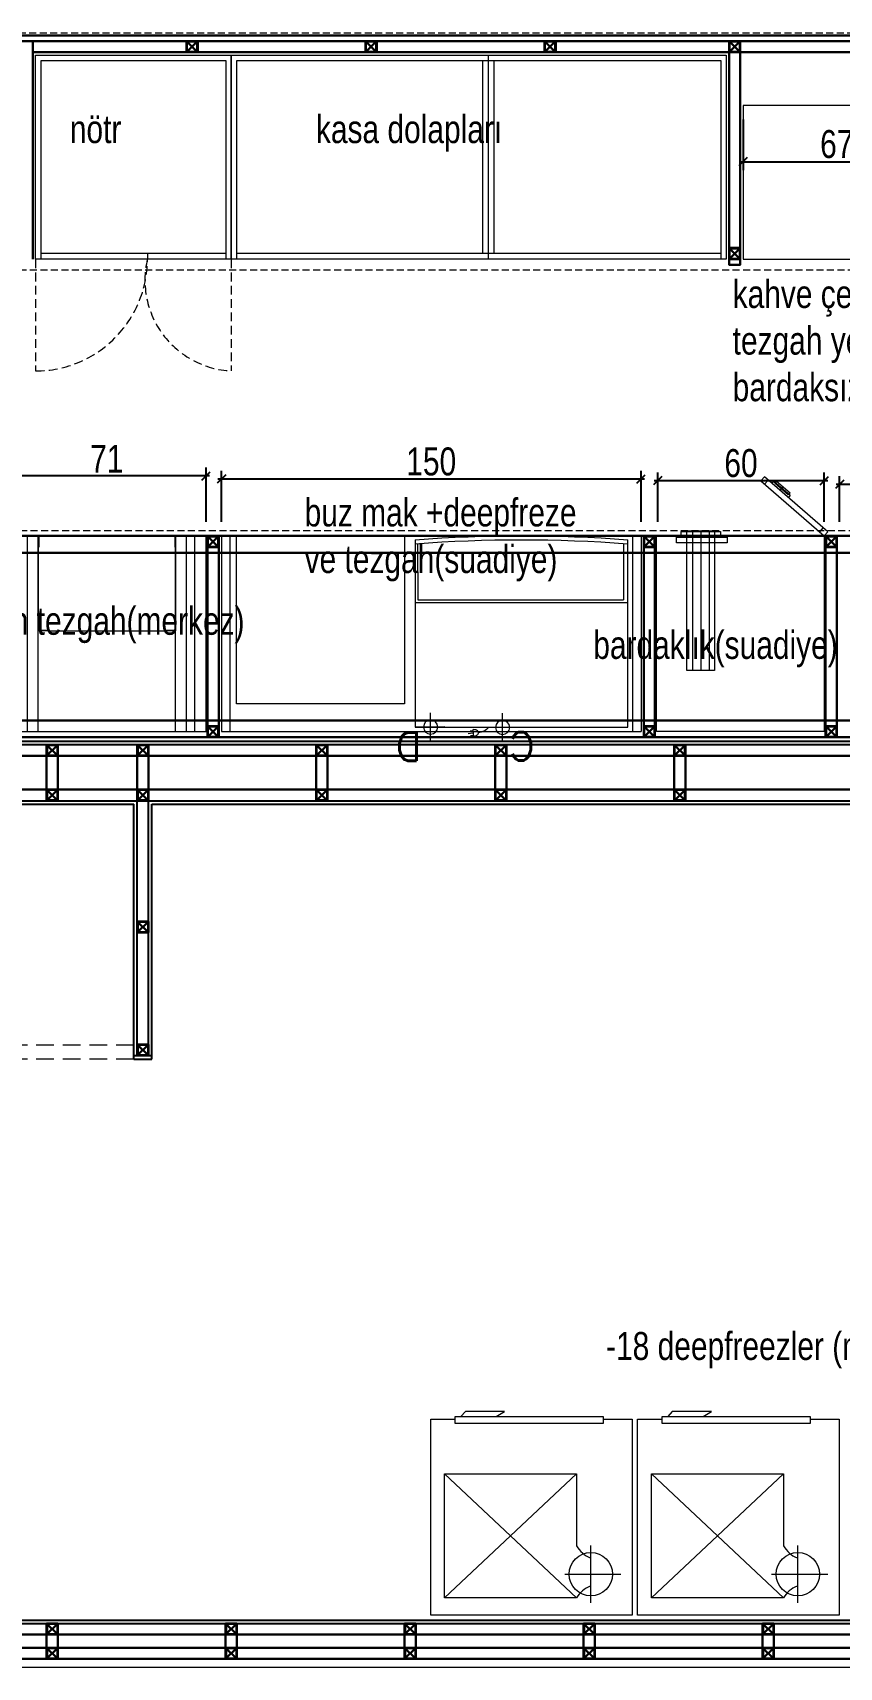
# Model space of a CAD drawing. Header units: millimetres. Extents: x -8661 to -6074, y -6678 to -5257.
# Drawn here: x -7933 to -7645, y -6678 to -6093 of the extents above; entities that cross this region are included whole.
import ezdxf

# ---------------------------------------------------------------- set-up
doc = ezdxf.new("R2010")
doc.units = ezdxf.units.MM
doc.linetypes.add('__HIDDEN__', pattern=[0.375, 0.25, -0.125])
doc.linetypes.add('HIDDEN', pattern=[9.525, 6.35, -3.175])
for name, color, linetype, lineweight in [('ahsapkesit', 26, 'Continuous', 20), ('ahşap kesit', 30, 'Continuous', 30), ('alansınır', 251, 'Continuous', 18), ('alcıpan', 14, 'Continuous', 25), ('KP', 167, 'Continuous', 30), ('mermer', 140, '__HIDDEN__', 20), ('mutfakyazı', 7, 'Continuous', 20), ('mutfakölçü', 251, 'Continuous', 20), ('sınır', 251, 'Continuous', 20), ('t_tarama', 252, 'Continuous', 15), ('tarama', 253, 'Continuous', 9), ('tezgahekipman', 146, 'Continuous', 20)]:
    doc.layers.add(name, color=color, linetype=linetype, lineweight=lineweight)
doc.styles.add('ATU', font='GOTHIC.TTF', dxfattribs={"width": 0.8})
doc.styles.add('SIMPLEX', font='SIMPLEX.shx')
doc.styles.add('UBN', font='GOTHIC.TTF', dxfattribs={"width": 0.8})
doc.dimstyles.new('U_DIM_1_50', dxfattribs={"dimtxt": 10, "dimasz": 3, "dimexe": 3, "dimexo": 5, "dimgap": 1, "dimtad": 1, "dimdec": 0, "dimrnd": 0.5, "dimzin": 11, "dimtxsty": 'ATU', "dimblk": 'OBLIQUE', "dimcen": 1.5, "dimdle": 1.25, "dimclrd": 251, "dimclre": 251, "dimclrt": 1, "dimadec": 0, "dimazin": 0, "dimtfac": 1.25, "dimtdec": 0, "dimtix": 1, "dimtofl": 0, "dimtmove": 1, "dimatfit": 3, "dimldrblk": 'OBLIQUE', "dimfxl": 5, "dimtolj": 1, "dimtzin": 0, "dimarcsym": 0})

# ---------------------------------------------------------------- blocks, each defined once
blk = doc.blocks.new('sınır')
at = {"layer": 'alansınır'}
blk.add_line((0, -1320.2, 0), (2400, -1320.2, 0), dxfattribs=at)
blk = doc.blocks.new('alçıpanplan')
at = {"layer": 'alcıpan'}
for p, q in [((1071.3, 328.18, 0), (127.8, 328.18, 0)), ((1070.1, 326.98, 0), (126.6, 326.98, 0)), ((319.78, 306.98, 0), (412.18, 306.98, 0)), ((320.98, 305.78, 0), (410.98, 305.78, 0)), ((410.98, 214.58, 0), (410.98, 305.78, 0)), ((412.18, 215.78, 0), (412.18, 306.98, 0)), ((416.18, 306.98, 0), (1066.1, 306.98, 0)), ((416.18, 215.78, 0), (416.18, 306.98, 0)), ((417.38, 305.78, 0), (1064.9, 305.78, 0)), ((417.38, 214.58, 0), (417.38, 305.78, 0)), ((410.98, 215.78, 0), (417.38, 215.78, 0)), ((410.98, 214.58, 0), (417.38, 214.58, 0)), ((319.78, 12.7, 0), (958.9, 12.7, 0)), ((320.98, 13.9, 0), (958.9, 13.9, 0))]:
    blk.add_line(p, q, dxfattribs=at)
at = {"layer": 'KP'}
for p, q in [((379.78, 322.98, 0), (383.78, 326.98, 0)), ((383.78, 322.98, 0), (379.78, 326.98, 0)), ((412.18, 322.98, 0), (416.18, 326.98, 0)), ((416.18, 322.98, 0), (412.18, 326.98, 0)), ((476.18, 322.98, 0), (480.18, 326.98, 0)), ((480.18, 322.98, 0), (476.18, 326.98, 0)), ((540.18, 322.98, 0), (544.18, 326.98, 0)), ((544.18, 322.98, 0), (540.18, 326.98, 0)), ((604.18, 322.98, 0), (608.18, 326.98, 0)), ((608.18, 322.98, 0), (604.18, 326.98, 0)), ((379.78, 306.98, 0), (383.78, 310.98, 0)), ((383.78, 306.98, 0), (379.78, 310.98, 0)), ((412.18, 306.98, 0), (416.18, 310.98, 0)), ((416.18, 306.98, 0), (412.18, 310.98, 0)), ((476.18, 306.98, 0), (480.18, 310.98, 0)), ((480.18, 306.98, 0), (476.18, 310.98, 0)), ((540.18, 306.98, 0), (544.18, 310.98, 0)), ((544.18, 306.98, 0), (540.18, 310.98, 0)), ((604.18, 306.98, 0), (608.18, 310.98, 0)), ((608.18, 306.98, 0), (604.18, 310.98, 0)), ((412.18, 259.78, 0), (416.18, 263.78, 0)), ((416.18, 259.78, 0), (412.18, 263.78, 0)), ((412.18, 215.78, 0), (416.18, 219.78, 0)), ((416.18, 215.78, 0), (412.18, 219.78, 0)), ((379.78, 8.7, 0), (383.78, 12.7, 0)), ((383.78, 8.7, 0), (379.78, 12.7, 0)), ((443.78, 8.7, 0), (447.78, 12.7, 0)), ((447.78, 8.7, 0), (443.78, 12.7, 0)), ((507.78, 8.7, 0), (511.78, 12.7, 0)), ((511.78, 8.7, 0), (507.78, 12.7, 0)), ((571.78, 8.7, 0), (575.78, 12.7, 0)), ((575.78, 8.7, 0), (571.78, 12.7, 0)), ((635.78, 8.7, 0), (639.78, 12.7, 0)), ((639.78, 8.7, 0), (635.78, 12.7, 0)), ((379.78, 0, 0), (383.78, 4, 0)), ((383.78, 0, 0), (379.78, 4, 0)), ((443.78, 0, 0), (447.78, 4, 0)), ((447.78, 0, 0), (443.78, 4, 0)), ((507.78, 0, 0), (511.78, 4, 0)), ((511.78, 0, 0), (507.78, 4, 0)), ((571.78, 0, 0), (575.78, 4, 0)), ((575.78, 0, 0), (571.78, 4, 0)), ((635.78, 0, 0), (639.78, 4, 0)), ((639.78, 0, 0), (635.78, 4, 0)), ((298.66, 0, 0), (958.9, 0, 0))]:
    blk.add_line(p, q, dxfattribs=at)
at = {"layer": 'KP', "elevation": 0}
for points in [[(379.78, 310.98), (319.78, 310.98), (319.78, 322.98), (379.78, 322.98)], [(383.78, 322.98), (379.78, 322.98), (379.78, 326.98), (383.78, 326.98)], [(383.63, 323.13), (379.93, 323.13), (379.93, 326.83), (383.63, 326.83)], [(412.18, 310.98), (383.78, 310.98), (383.78, 322.98), (412.18, 322.98)], [(416.18, 322.98), (412.18, 322.98), (412.18, 326.98), (416.18, 326.98)], [(416.03, 323.13), (412.33, 323.13), (412.33, 326.83), (416.03, 326.83)], [(476.18, 310.98), (416.18, 310.98), (416.18, 322.98), (476.18, 322.98)], [(480.18, 322.98), (476.18, 322.98), (476.18, 326.98), (480.18, 326.98)], [(480.03, 323.13), (476.33, 323.13), (476.33, 326.83), (480.03, 326.83)], [(540.18, 310.98), (480.18, 310.98), (480.18, 322.98), (540.18, 322.98)], [(544.18, 322.98), (540.18, 322.98), (540.18, 326.98), (544.18, 326.98)], [(544.03, 323.13), (540.33, 323.13), (540.33, 326.83), (544.03, 326.83)], [(604.18, 310.98), (544.18, 310.98), (544.18, 322.98), (604.18, 322.98)], [(608.18, 322.98), (604.18, 322.98), (604.18, 326.98), (608.18, 326.98)], [(608.03, 323.13), (604.33, 323.13), (604.33, 326.83), (608.03, 326.83)], [(668.18, 322.98), (608.18, 322.98), (608.18, 310.98), (668.18, 310.98)], [(383.78, 306.98), (379.78, 306.98), (379.78, 310.98), (383.78, 310.98)], [(383.63, 307.13), (379.93, 307.13), (379.93, 310.83), (383.63, 310.83)], [(416.18, 306.98), (412.18, 306.98), (412.18, 310.98), (416.18, 310.98)], [(416.03, 307.13), (412.33, 307.13), (412.33, 310.83), (416.03, 310.83)], [(480.18, 306.98), (476.18, 306.98), (476.18, 310.98), (480.18, 310.98)], [(480.03, 307.13), (476.33, 307.13), (476.33, 310.83), (480.03, 310.83)], [(544.18, 306.98), (540.18, 306.98), (540.18, 310.98), (544.18, 310.98)], [(544.03, 307.13), (540.33, 307.13), (540.33, 310.83), (544.03, 310.83)], [(608.18, 306.98), (604.18, 306.98), (604.18, 310.98), (608.18, 310.98)], [(608.03, 307.13), (604.33, 307.13), (604.33, 310.83), (608.03, 310.83)], [(416.18, 259.78), (412.18, 259.78), (412.18, 263.78), (416.18, 263.78)], [(416.03, 259.93), (412.33, 259.93), (412.33, 263.63), (416.03, 263.63)], [(416.18, 215.78), (412.18, 215.78), (412.18, 219.78), (416.18, 219.78)], [(416.03, 215.93), (412.33, 215.93), (412.33, 219.63), (416.03, 219.63)], [(383.78, 8.7), (379.78, 8.7), (379.78, 12.7), (383.78, 12.7)], [(383.63, 8.85), (379.93, 8.85), (379.93, 12.55), (383.63, 12.55)], [(447.78, 8.7), (443.78, 8.7), (443.78, 12.7), (447.78, 12.7)], [(447.63, 8.85), (443.93, 8.85), (443.93, 12.55), (447.63, 12.55)], [(511.78, 8.7), (507.78, 8.7), (507.78, 12.7), (511.78, 12.7)], [(511.63, 8.85), (507.93, 8.85), (507.93, 12.55), (511.63, 12.55)], [(575.78, 8.7), (571.78, 8.7), (571.78, 12.7), (575.78, 12.7)], [(575.63, 8.85), (571.93, 8.85), (571.93, 12.55), (575.63, 12.55)], [(639.78, 8.7), (635.78, 8.7), (635.78, 12.7), (639.78, 12.7)], [(639.63, 8.85), (635.93, 8.85), (635.93, 12.55), (639.63, 12.55)], [(319.78, 4), (379.78, 4), (379.78, 8.7), (319.78, 8.7)], [(383.78, 4), (443.78, 4), (443.78, 8.7), (383.78, 8.7)], [(447.78, 4), (507.78, 4), (507.78, 8.7), (447.78, 8.7)], [(511.78, 4), (571.78, 4), (571.78, 8.7), (511.78, 8.7)], [(575.78, 4), (635.78, 4), (635.78, 8.7), (575.78, 8.7)], [(639.78, 4), (699.78, 4), (699.78, 8.7), (639.78, 8.7)], [(383.78, 0), (379.78, 0), (379.78, 4), (383.78, 4)], [(383.63, 0.15), (379.93, 0.15), (379.93, 3.85), (383.63, 3.85)], [(447.78, 0), (443.78, 0), (443.78, 4), (447.78, 4)], [(447.63, 0.15), (443.93, 0.15), (443.93, 3.85), (447.63, 3.85)], [(511.78, 0), (507.78, 0), (507.78, 4), (511.78, 4)], [(511.63, 0.15), (507.93, 0.15), (507.93, 3.85), (511.63, 3.85)], [(575.78, 0), (571.78, 0), (571.78, 4), (575.78, 4)], [(575.63, 0.15), (571.93, 0.15), (571.93, 3.85), (575.63, 3.85)], [(639.78, 0), (635.78, 0), (635.78, 4), (639.78, 4)], [(639.63, 0.15), (635.93, 0.15), (635.93, 3.85), (639.63, 3.85)]]:
    blk.add_lwpolyline(points, close=True, dxfattribs=at)
at = {"layer": 'tarama', "linetype": 'HIDDEN'}
for p, q in [((410.98, 219.58, 0), (320.98, 219.58, 0)), ((410.98, 214.58, 0), (320.98, 214.58, 0))]:
    blk.add_line(p, q, dxfattribs=at)
blk = doc.blocks.new('buz makinası')
for p, q in [((1.46, 65.66), (1.46, 45.49)), ((75.12, 65.62), (75.06, 45.49)), ((0.13, 44.43), (76, 44.43)), ((75.06, 45.49), (1.46, 45.49)), ((44.75, -5.21), (44.78, 4.95)), ((65.41, 0.01), (75.68, 0)), ((70.48, -5.08), (70.51, 5.08)), ((55.41, -0.96), (55.15, -3.34)), ((55.19, -3.01), (56.2, -3.12)), ((55.28, -2.19), (57.08, -2.38)), ((55.36, -1.37), (56.37, -1.48))]:
    blk.add_line(p, q)
blk.add_lwpolyline([(76, 67), (76, 0), (0, 0), (0, 67)])
blk.add_lwpolyline([(55.15, -3.34, -0.063324), (54.4, -3.16, -0.07639), (53.84, -2.85, -0.107132), (53.46, -2.39, -0.14755), (53.37, -1.95, -0.14755), (53.55, -1.54, -0.107132), (54.02, -1.17, -0.07639), (54.64, -0.98, -0.063324), (55.41, -0.96, -0.063324)], format="xyb")
for centre in [(44.76, -0.13), (70.49, 0)]:
    blk.add_circle(centre, 2.54)
for centre, radius, start, end in [((38, -432.82), 501.26, 85.65228, 94.34772), ((38, -432.82), 499.82, 85.63971, 94.34772), ((53.43, 2.53), 4.47, 216.68752, 269.2772)]:
    blk.add_arc(centre, radius, start, end)
at = {"style": 'SIMPLEX', "text_generation_flag": 4}
for s, p in [('C', (33.38, -1.81)), ('D', (73.77, -1.98))]:
    blk.add_text(s, height=10.16, rotation=359.8355, dxfattribs=at).set_placement(p)
blk = doc.blocks.new('kademeli tezgah')
for p, q in [((3, -70, 0), (3, 0, 0)), ((153, 0, 0), (3, 0, 0)), ((6, -70, 0), (6, 0, 0)), ((150, -70, 0), (150, 0, 0)), ((153, -70, 0), (153, 0, 0)), ((153, -70, 0), (3, -70, 0))]:
    blk.add_line(p, q)
at = {"extrusion": (-1.28212e-09, 2.13547e-09, 1), "elevation": 0}
blk.add_lwpolyline([(147.62, -10), (147.62, -70), (87.62, -70), (87.62, -10)], close=True, dxfattribs=at)
at = {"extrusion": (1.28208e-09, -2.13547e-09, -1), "zscale": -1, "rotation": 180.0000002670029}
blk.add_blockref('buz makinası', (-7.74, -1.65, 0), dxfattribs=at)
blk = doc.blocks.new('bardakotomatı')
at = {"ltscale": 50}
for p, q in [((71.84, 47.12, -44.64), (21.83, 47.12, -44.64)), ((71.83, 44.12, -13.41), (21.83, 44.12, -13.41)), ((71.84, 41.11, -45.28), (21.83, 41.11, -45.28)), ((89.98, 20, 56.12), (88.47, 21.31, 0)), ((73.02, 0.42, 56.12), (71.51, 1.73, 71))]:
    blk.add_line(p, q, dxfattribs=at)
blk.add_lwpolyline([(70, 60), (70, 0), (0, 0), (0, 60)], close=True, dxfattribs=at)
for points, elevation in [([(69.57, 52.77), (69.57, 34.69), (67.54, 34.69), (67.54, 52.77)], -4.18), ([(71.84, 49.13), (71.84, 39.21), (21.83, 39.21), (21.83, 49.13)], -45.28), ([(71.6, 51.13), (71.6, 37.13), (69.57, 37.13), (69.57, 51.13)], -45.28)]:
    blk.add_lwpolyline(points, close=True, dxfattribs=dict(at, elevation=elevation))
blk.add_lwpolyline([(70, 0), (71.47, -1.27), (71.51, -1.31), (91.16, 21.35), (89.65, 22.67), (70, 0)], dxfattribs=at)
for points, elevation in [([(88.81, 18.65), (89.56, 17.98), (84.53, 12.18), (83.75, 12.8)], 0), ([(89.64, 17.03), (85.45, 12.2), (84.7, 12.85), (88.89, 17.69), (89.64, 17.03)], 70.93), ([(86.29, 15.73), (87.56, 14.63)], 71)]:
    blk.add_lwpolyline(points, dxfattribs=dict(at, elevation=elevation))
blk = doc.blocks.new('tepsilik')
at = {"extrusion": (1.52846e-08, -6.3311e-09, 1)}
for p, q in [((-70, 0, 0), (-70, -56, 0)), ((0, 0, 0), (-70, 0, 0)), ((0, -4, 0), (-70, -4, 0)), ((0, -71, 0), (0, 0, 0)), ((0, -7, 0), (-70, -7, 0)), ((-70, -7, 0), (-70, -71, 0)), ((0, -11, 0), (-70, -11, 0)), ((-70, -11, 0), (-66, -11, 0)), ((-70, -11, 0), (-70, -15, 0)), ((-69.8, -11.2, 0), (-66, -11.2, 0)), ((-69.8, -11.2, 0), (-69.8, -15, 0)), ((-66, -11.2, 0), (-66, -11, 0)), ((-66, -11, 0), (-40, -11, 0)), ((-40, -11, 0), (-36, -11, 0)), ((-40, -11, 0), (-40, -11.2, 0)), ((-40, -11.2, 0), (-36.2, -11.2, 0)), ((-36.2, -11.2, 0), (-36.2, -15, 0)), ((-36, -11, 0), (-36, -15, 0)), ((-69.8, -15, 0), (-70, -15, 0)), ((-36.2, -15, 0), (-36, -15, 0)), ((-36, -56, 0), (-36, -15, 0)), ((-70, -56, 0), (-70, -60, 0)), ((-70, -56, 0), (-69.8, -56, 0)), ((-69.8, -56, 0), (-69.8, -59.8, 0)), ((-36.2, -56, 0), (-36.2, -59.8, 0)), ((-36.2, -56, 0), (-36, -56, 0)), ((-36, -56, 0), (-36, -60, 0)), ((0, -60, 0), (-70, -60, 0)), ((-70, -60, 0), (-66, -60, 0)), ((-70, -64, 0), (0, -64, 0)), ((-69.8, -59.8, 0), (-66, -59.8, 0)), ((-66, -59.8, 0), (-66, -60, 0)), ((-66, -60, 0), (-40, -60, 0)), ((-40, -59.8, 0), (-36.2, -59.8, 0)), ((-40, -59.8, 0), (-40, -60, 0)), ((-40, -60, 0), (-36, -60, 0)), ((-70, -67, 0), (0, -67, 0)), ((-70, -71, 0), (0, -71, 0))]:
    blk.add_line(p, q, dxfattribs=at)
blk = doc.blocks.new('yeniüretimkahveçekmeceli')
for p, q in [((52.56, -5, -41.1), (52.56, -53, -41.1)), ((52.56, -5, -41.1), (62.48, -5, -41.1)), ((54.57, -5, -40.46), (54.57, -53, -40.46)), ((57.56, -4.99, -9.23), (57.56, -53, -9.23)), ((60.58, -5, -41.1), (60.58, -53, -41.1)), ((62.48, -5, -41.1), (62.48, -53, -41.1))]:
    blk.add_line(p, q)
at = {"extrusion": (1.73341e-08, 6.73534e-11, 1)}
blk.add_lwpolyline([(67, 0), (0, 0), (0, -55), (67, -55)], close=True, dxfattribs=at)
at = {"elevation": 0}
for points in [[(48.91, -55), (67, -55), (67, -53), (48.91, -53)], [(50.56, -55), (64.56, -55), (64.56, -57.02), (50.56, -57.02)]]:
    blk.add_lwpolyline(points, close=True, dxfattribs=at)
blk = doc.blocks.new('tezgah yerleşim d6 revizyon')
at = {"layer": 'ahsapkesit', "ltscale": 50}
for p, q in [((250, 243.5, 0), (316, 243.5, 0)), ((250, 172.5, 0), (250, 243.5, 0)), ((316, 243.5, 0), (316, 172.5, 0)), ((320, 172.5, 0), (320, 243.5, 0)), ((320, 243.5, 0), (493, 243.5, 0)), ((408, 174.5, 0), (408, 243.5, 0)), ((410, 172.5, 0), (410, 245.5, 0)), ((412, 174.5, 0), (412, 243.5, 0)), ((493, 243.5, 0), (493, 172.5, 0)), ((316, 174.5, 0), (250, 174.5, 0)), ((288, 174.5, 0), (288, 172.5, 0)), ((493, 174.5, 0), (320, 174.5, 0))]:
    blk.add_line(p, q, dxfattribs=at)
at = {"layer": 'ahsapkesit', "ltscale": 50, "elevation": 0}
for points in [[(248, 245.5), (318, 245.5), (318, 172.5), (248, 172.5)], [(318, 172.5), (318, 245.5), (495, 245.5), (495, 172.5)]]:
    blk.add_lwpolyline(points, close=True, dxfattribs=at)
at = {"layer": 'ahşap kesit'}
for p, q in [((4, 252.5, 0), (936.5, 252.5, 0)), ((243, 250.5, 0), (934.5, 250.5, 0))]:
    blk.add_line(p, q, dxfattribs=at)
at = {"layer": 'ahşap kesit', "elevation": 0}
blk.add_lwpolyline([(496, 172.5), (500, 172.5), (500, 170.5), (496, 170.5)], close=True, dxfattribs=at)
at = {"layer": 'KP'}
for p, q in [((4, 250.5, 0), (934.5, 250.5, 0)), ((247, 172.5, 0), (247, 250.5, 0)), ((247, 246.5, 0), (930.5, 246.5, 0)), ((302.15, 246.65, 0), (305.85, 250.35, 0)), ((302.15, 250.35, 0), (305.85, 246.65, 0)), ((366.15, 246.65, 0), (369.85, 250.35, 0)), ((366.15, 250.35, 0), (369.85, 246.65, 0)), ((430.15, 246.65, 0), (433.85, 250.35, 0)), ((430.15, 250.35, 0), (433.85, 246.65, 0)), ((496, 172.5, 0), (496, 250.5, 0)), ((496.15, 246.65, 0), (499.85, 250.35, 0)), ((496.15, 250.35, 0), (499.85, 246.65, 0)), ((500, 172.5, 0), (500, 250.5, 0)), ((496.15, 172.65, 0), (499.85, 176.35, 0)), ((496.15, 176.35, 0), (499.85, 172.65, 0)), ((6.5, 73.5, 0), (934.5, 73.5, 0)), ((309.65, 69.65, 0), (313.35, 73.35, 0)), ((309.65, 73.35, 0), (313.35, 69.65, 0)), ((465.65, 69.65, 0), (469.35, 73.35, 0)), ((465.65, 73.35, 0), (469.35, 69.65, 0)), ((530.65, 69.65, 0), (534.35, 73.35, 0)), ((530.65, 73.35, 0), (534.35, 69.65, 0)), ((6.5, 67.5, 0), (934.5, 67.5, 0)), ((309.5, 5.5, 0), (309.5, 69.5, 0)), ((313.5, 5.5, 0), (313.5, 69.5, 0)), ((465.5, 5.5, 0), (465.5, 69.5, 0)), ((469.5, 5.5, 0), (469.5, 69.5, 0)), ((530.5, 5.5, 0), (530.5, 69.5, 0)), ((534.5, 5.5, 0), (534.5, 69.5, 0)), ((6.5, 7.5, 0), (934.5, 7.5, 0)), ((6.5, 1.5, 0), (934.5, 1.5, 0)), ((309.65, 1.65, 0), (313.35, 5.35, 0)), ((309.65, 5.35, 0), (313.35, 1.65, 0)), ((465.65, 1.65, 0), (469.35, 5.35, 0)), ((465.65, 5.35, 0), (469.35, 1.65, 0)), ((530.65, 1.65, 0), (534.35, 5.35, 0)), ((530.65, 5.35, 0), (534.35, 1.65, 0))]:
    blk.add_line(p, q, dxfattribs=at)
at = {"layer": 'KP', "elevation": 0}
for points in [[(302, 250.5), (306, 250.5), (306, 246.5), (302, 246.5)], [(302.15, 250.35), (305.85, 250.35), (305.85, 246.65), (302.15, 246.65)], [(366, 250.5), (370, 250.5), (370, 246.5), (366, 246.5)], [(366.15, 250.35), (369.85, 250.35), (369.85, 246.65), (366.15, 246.65)], [(430, 250.5), (434, 250.5), (434, 246.5), (430, 246.5)], [(430.15, 250.35), (433.85, 250.35), (433.85, 246.65), (430.15, 246.65)], [(496, 250.5), (500, 250.5), (500, 246.5), (496, 246.5)], [(496.15, 250.35), (499.85, 250.35), (499.85, 246.65), (496.15, 246.65)], [(496, 176.5), (500, 176.5), (500, 172.5), (496, 172.5)], [(496.15, 176.35), (499.85, 176.35), (499.85, 172.65), (496.15, 172.65)], [(309.5, 73.5), (313.5, 73.5), (313.5, 69.5), (309.5, 69.5)], [(309.65, 73.35), (313.35, 73.35), (313.35, 69.65), (309.65, 69.65)], [(465.5, 73.5), (469.5, 73.5), (469.5, 69.5), (465.5, 69.5)], [(465.65, 73.35), (469.35, 73.35), (469.35, 69.65), (465.65, 69.65)], [(530.5, 73.5), (534.5, 73.5), (534.5, 69.5), (530.5, 69.5)], [(530.65, 73.35), (534.35, 73.35), (534.35, 69.65), (530.65, 69.65)], [(309.5, 5.5), (313.5, 5.5), (313.5, 1.5), (309.5, 1.5)], [(309.65, 5.35), (313.35, 5.35), (313.35, 1.65), (309.65, 1.65)], [(465.5, 5.5), (469.5, 5.5), (469.5, 1.5), (465.5, 1.5)], [(465.65, 5.35), (469.35, 5.35), (469.35, 1.65), (465.65, 1.65)], [(530.5, 5.5), (534.5, 5.5), (534.5, 1.5), (530.5, 1.5)], [(530.65, 5.35), (534.35, 5.35), (534.35, 1.65), (530.65, 1.65)]]:
    blk.add_lwpolyline(points, close=True, dxfattribs=at)
at = {"layer": 'mermer', "ltscale": 10, "elevation": 0}
for points in [[(2, 253.5), (938.5, 253.5), (938.5, 168.5), (2, 168.5)], [(2.5, 75.5), (936.5, 75.5), (936.5, 1.5), (2.5, 1.5)]]:
    blk.add_lwpolyline(points, close=True, dxfattribs=at)
at = {"layer": 't_tarama', "linetype": 'HIDDEN', "ltscale": 0.5}
for p, q in [((248, 172.5, 0), (248, 132.5, 0)), ((318, 172.5, 0), (318, 132.5, 0))]:
    blk.add_line(p, q, dxfattribs=at)
for centre, radius, start, end in [((248, 172.5, 0), 40, 270, 0), ((319.65, 164.99, 0), 32.53, 166.65158, 267.08821)]:
    blk.add_arc(centre, radius, start, end, dxfattribs=at)
at = {"layer": 'tezgahekipman'}
blk.add_blockref('yeniüretimkahveçekmeceli', (501, 227.5, 0), dxfattribs=at)
at = {"layer": 'tezgahekipman', "extrusion": (1.73341e-08, 6.73534e-11, 1)}
for name, p, rotation in [('bardakotomatı', (530, 3.5, 0), 89.99999973299768), ('kademeli tezgah', (467.5, 3.5, 0), 180.0000000000005)]:
    blk.add_blockref(name, p, dxfattribs=dict(at, rotation=rotation))
at = {"layer": 'tezgahekipman', "rotation": 270}
blk.add_blockref('tepsilik', (309, 3.5, 0), dxfattribs=at)
blk = doc.blocks.new('dikdolap')
for p, q in [((-57.47, -4.35), (-57.47, -24.89)), ((-52.38, -6.16), (-5.19, -50.53)), ((-5.19, -6.16), (-52.38, -50.53)), ((-52.38, -6.16), (-5.19, -6.16)), ((-5.19, -6.16), (-5.19, -50.53)), ((-48.11, -14.62), (-68.22, -14.62)), ((-52.38, -50.53), (-52.38, -24.76)), ((-5.19, -50.53), (-52.38, -50.53))]:
    blk.add_line(p, q)
blk.add_lwpolyline([(-61.84, -70), (-72.2, -70), (-72.2, 0), (-0.2, 0), (-0.2, -70), (-9, -70)])
for points in [[(-9, -70.99), (-61.84, -70.99), (-61.84, -68.49), (-9, -68.49)], [(-11, -70.99), (-23.6, -70.99), (-26.6, -72.81), (-12.6, -72.81)]]:
    blk.add_lwpolyline(points, close=True)
blk.add_circle((-57.47, -14.62), 7.76)
for centre, radius, start, end in [((-60.6, -1.59), 9.4, 291.20794, 330.95663), ((-61.2, -29.79), 10.16, 29.6907, 66.77515)]:
    blk.add_arc(centre, radius, start, end)
blk = doc.blocks.new('_Oblique')
at = {"color": 0, "linetype": 'ByBlock', "lineweight": -2}
blk.add_line((-0.5, -0.5), (0.5, 0.5), dxfattribs=at)
blk = doc.blocks.new('*D724')
at = {"layer": 'DEFPOINTS', "color": 0, "transparency": 16777216}
for p in [(-7679.5, -6118.85, 0), (-7612.5, -6118.85, 0), (-7612.5, -6138.99)]:
    blk.add_point(p, dxfattribs=at)
at = {"layer": 'mutfakölçü', "color": 251, "lineweight": -2, "transparency": 16777216}
for p, q in [((-7679.5, -6123.85), (-7679.5, -6141.99)), ((-7612.5, -6123.85), (-7612.5, -6141.99)), ((-7680.75, -6138.99), (-7611.25, -6138.99))]:
    blk.add_line(p, q, dxfattribs=at)
at = {"layer": 'mutfakölçü', "color": 251, "lineweight": -2, "transparency": 16777216, "xscale": 3, "yscale": 3, "zscale": 3, "rotation": 180}
blk.add_blockref('_Oblique', (-7679.5, -6138.99), dxfattribs=at)
at = {"layer": 'mutfakölçü', "color": 251, "lineweight": -2, "transparency": 16777216, "xscale": 3, "yscale": 3, "zscale": 3}
blk.add_blockref('_Oblique', (-7612.5, -6138.99), dxfattribs=at)
at = {"layer": 'mutfakölçü', "color": 1, "transparency": 16777216, "insert": (-7646, -6132.74), "char_height": 10, "attachment_point": 5, "style": 'ATU'}
blk.add_mtext('\\A1;67', dxfattribs=at)
blk = doc.blocks.new('*D731')
at = {"layer": 'DEFPOINTS', "color": 0, "transparency": 16777216}
for p in [(-7645, -6254.44), (-7645, -6272.85, 0), (-7563, -6272.85, 0)]:
    blk.add_point(p, dxfattribs=at)
at = {"layer": 'mutfakölçü', "color": 251, "lineweight": -2, "transparency": 16777216}
for p, q in [((-7561.75, -6254.44), (-7646.25, -6254.44)), ((-7645, -6267.85), (-7645, -6251.44)), ((-7563, -6267.85), (-7563, -6251.44))]:
    blk.add_line(p, q, dxfattribs=at)
at = {"layer": 'mutfakölçü', "color": 251, "lineweight": -2, "transparency": 16777216, "xscale": 3, "yscale": 3, "zscale": 3, "rotation": 180}
blk.add_blockref('_Oblique', (-7645, -6254.44), dxfattribs=at)
at = {"layer": 'mutfakölçü', "color": 251, "lineweight": -2, "transparency": 16777216, "xscale": 3, "yscale": 3, "zscale": 3}
blk.add_blockref('_Oblique', (-7563, -6254.44), dxfattribs=at)
at = {"layer": 'mutfakölçü', "color": 1, "transparency": 16777216, "insert": (-7604, -6248.19), "char_height": 10, "attachment_point": 5, "style": 'ATU'}
blk.add_mtext('\\A1;82', dxfattribs=at)
blk = doc.blocks.new('*D732')
at = {"layer": 'DEFPOINTS', "color": 0, "transparency": 16777216}
for p in [(-7710, -6253.11), (-7710, -6272.85, 0), (-7650.5, -6272.85, 0)]:
    blk.add_point(p, dxfattribs=at)
at = {"layer": 'mutfakölçü', "color": 251, "lineweight": -2, "transparency": 16777216}
for p, q in [((-7710, -6267.85), (-7710, -6250.11)), ((-7650.5, -6267.85), (-7650.5, -6250.11)), ((-7649.25, -6253.11), (-7711.25, -6253.11))]:
    blk.add_line(p, q, dxfattribs=at)
at = {"layer": 'mutfakölçü', "color": 251, "lineweight": -2, "transparency": 16777216, "xscale": 3, "yscale": 3, "zscale": 3, "rotation": 180}
blk.add_blockref('_Oblique', (-7710, -6253.11), dxfattribs=at)
at = {"layer": 'mutfakölçü', "color": 251, "lineweight": -2, "transparency": 16777216, "xscale": 3, "yscale": 3, "zscale": 3}
blk.add_blockref('_Oblique', (-7650.5, -6253.11), dxfattribs=at)
at = {"layer": 'mutfakölçü', "color": 1, "transparency": 16777216, "insert": (-7680.25, -6246.86), "char_height": 10, "attachment_point": 5, "style": 'ATU'}
blk.add_mtext('\\A1;60', dxfattribs=at)
blk = doc.blocks.new('*D733')
at = {"layer": 'DEFPOINTS', "color": 0, "transparency": 16777216}
for p in [(-7866, -6252.52), (-7866, -6272.85, 0), (-7716, -6272.85, 0)]:
    blk.add_point(p, dxfattribs=at)
at = {"layer": 'mutfakölçü', "color": 251, "lineweight": -2, "transparency": 16777216}
for p, q in [((-7866, -6267.85), (-7866, -6249.52)), ((-7716, -6267.85), (-7716, -6249.52)), ((-7714.75, -6252.52), (-7867.25, -6252.52))]:
    blk.add_line(p, q, dxfattribs=at)
at = {"layer": 'mutfakölçü', "color": 251, "lineweight": -2, "transparency": 16777216, "xscale": 3, "yscale": 3, "zscale": 3, "rotation": 180}
blk.add_blockref('_Oblique', (-7866, -6252.52), dxfattribs=at)
at = {"layer": 'mutfakölçü', "color": 251, "lineweight": -2, "transparency": 16777216, "xscale": 3, "yscale": 3, "zscale": 3}
blk.add_blockref('_Oblique', (-7716, -6252.52), dxfattribs=at)
at = {"layer": 'mutfakölçü', "color": 1, "transparency": 16777216, "insert": (-7791, -6246.27), "char_height": 10, "attachment_point": 5, "style": 'ATU'}
blk.add_mtext('\\A1;150', dxfattribs=at)
blk = doc.blocks.new('*D734')
at = {"layer": 'DEFPOINTS', "color": 0, "transparency": 16777216}
for p in [(-7942.5, -6251.39), (-7942.5, -6272.85, 0), (-7871.5, -6272.85, 0)]:
    blk.add_point(p, dxfattribs=at)
at = {"layer": 'mutfakölçü', "color": 251, "lineweight": -2, "transparency": 16777216}
for p, q in [((-7942.5, -6267.85), (-7942.5, -6248.39)), ((-7871.5, -6267.85), (-7871.5, -6248.39)), ((-7870.25, -6251.39), (-7943.75, -6251.39))]:
    blk.add_line(p, q, dxfattribs=at)
at = {"layer": 'mutfakölçü', "color": 251, "lineweight": -2, "transparency": 16777216, "xscale": 3, "yscale": 3, "zscale": 3, "rotation": 180}
blk.add_blockref('_Oblique', (-7942.5, -6251.39), dxfattribs=at)
at = {"layer": 'mutfakölçü', "color": 251, "lineweight": -2, "transparency": 16777216, "xscale": 3, "yscale": 3, "zscale": 3}
blk.add_blockref('_Oblique', (-7871.5, -6251.39), dxfattribs=at)
at = {"layer": 'mutfakölçü', "color": 1, "transparency": 16777216, "insert": (-7907, -6245.27), "char_height": 10, "attachment_point": 5, "style": 'ATU'}
blk.add_mtext('\\A1;71', dxfattribs=at)

msp = doc.modelspace()

# ---------------------------------------------------------------- block references
at = {"layer": 'alcıpan'}
msp.add_blockref('alçıpanplan', (-8308.3, -6674.53, 0), dxfattribs=at)
at = {"layer": 'sınır'}
msp.add_blockref('sınır', (-8567.3, -5357.33, 0), dxfattribs=at)
at = {"layer": 'tezgahekipman'}
msp.add_blockref('tezgah yerleşim d6 revizyon', (-8180.5, -6346.35, 0), dxfattribs=at)
at = {"layer": 'tezgahekipman', "rotation": 180}
for p in [(-7791.4, -6658.83), (-7717.4, -6658.83)]:
    msp.add_blockref('dikdolap', p, dxfattribs=at)

# ---------------------------------------------------------------- texts
at = {"layer": 'mutfakyazı', "char_height": 10, "attachment_point": 1, "style": 'UBN'}
for s, insert in [('nötr ', (-7920.23, -6122.34, 0)), ('kasa dolapları ', (-7832.23, -6122.34, 0)), ('kahve çekmeceli \\Ptezgah yeni üretim\\Pbardaksız', (-7683.24, -6181.32, 0)), ('buz mak +deepfreze \\Pve tezgah(suadiye)', (-7836.28, -6259.45)), ('kruvasan tezgah(merkez)', (-7978.45, -6298.21, 0)), ('bardaklık(suadiye)', (-7733.07, -6306.83, 0)), ('-18 deepfreezler (merkez)', (-7728.5, -6557.6, 0))]:
    msp.add_mtext_dynamic_manual_height_columns(s, width=246.3667, gutter_width=1, heights=[0], dxfattribs=dict(at, insert=insert))

# ---------------------------------------------------------------- dimensions: what is measured, and where the dimension line sits
at = {"layer": 'mutfakölçü'}
for base, p1, p2, picture, middle in [((-7612.5, -6138.99), (-7679.5, -6118.85, 0), (-7612.5, -6118.85, 0), '*D724', (-7646, -6132.74)), ((-7942.5, -6251.39), (-7871.5, -6272.85, 0), (-7942.5, -6272.85, 0), '*D734', (-7907, -6245.27)), ((-7866, -6252.52), (-7716, -6272.85, 0), (-7866, -6272.85, 0), '*D733', (-7791, -6246.27)), ((-7710.0012, -6253.1144), (-7650.4996, -6272.8504, 0.0001), (-7710.0012, -6272.8504, 0), '*D732', (-7680.2504, -6246.8628)), ((-7645, -6254.44), (-7563, -6272.85, 0), (-7645, -6272.85, 0), '*D731', (-7604, -6248.19))]:
    dim = msp.add_linear_dim(base=base, p1=p1, p2=p2, dimstyle='U_DIM_1_50', dxfattribs=at)
    dim.commit()
    dim.dimension.update_dxf_attribs({"geometry": picture, "text_midpoint": middle})

doc.saveas('drawing.dxf')
